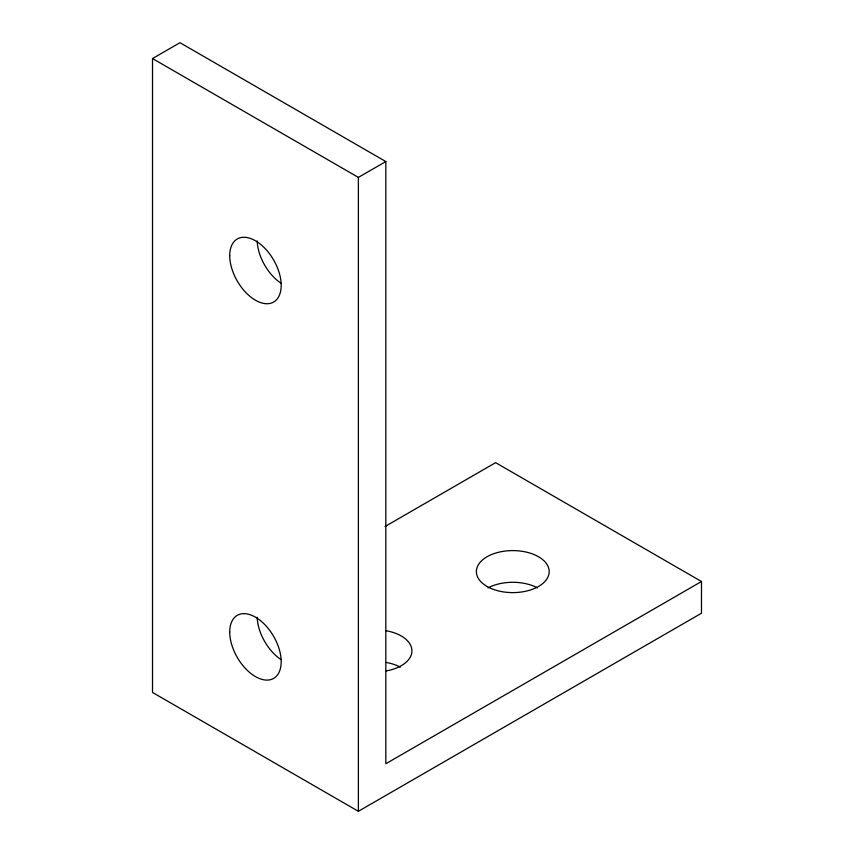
<?xml version="1.0" encoding="UTF-8"?>
<svg xmlns="http://www.w3.org/2000/svg" width="854" height="854" viewBox="0 0 854 854"><rect width="100%" height="100%" fill="white"/><g stroke="black" fill="none" stroke-linecap="round" stroke-linejoin="round"><path stroke-width="1.28" d="M152.514 58.552L179.959 42.7L385.827 161.555L385.827 763.754L701.486 581.51L701.486 613.215L358.381 811.3L152.514 692.445L152.514 58.552L358.381 177.397L385.827 161.555M385.026 526.512L495.619 462.665L701.486 581.51M358.381 177.397L358.381 811.3M280.977 659.566A36.391 21.008 60 0 1 257.182 617.293M488.018 587.904A36.391 21.008 0 0 1 537.54 587.904M386.254 630.764A36.391 21.008 0 0 1 411.927 650.844A36.391 21.008 0 0 1 386.254 670.924M280.977 283.186A36.391 21.008 60 0 1 257.182 240.913M386.254 662.458A36.391 21.008 0 0 1 400.291 667.145M487.047 586.463A36.391 21.008 0 0 0 547.926 577.048A36.391 21.008 0 0 0 503.358 551.31A36.391 21.008 0 0 0 487.047 586.463M229.715 632.024A36.391 21.008 60 0 0 268.316 680.04A36.391 21.008 60 0 0 268.316 628.576A36.391 21.008 60 0 0 229.715 632.024M229.715 255.645A36.391 21.008 60 0 0 268.316 303.672A36.391 21.008 60 0 0 268.316 252.197A36.391 21.008 60 0 0 229.715 255.645"/></g></svg>
